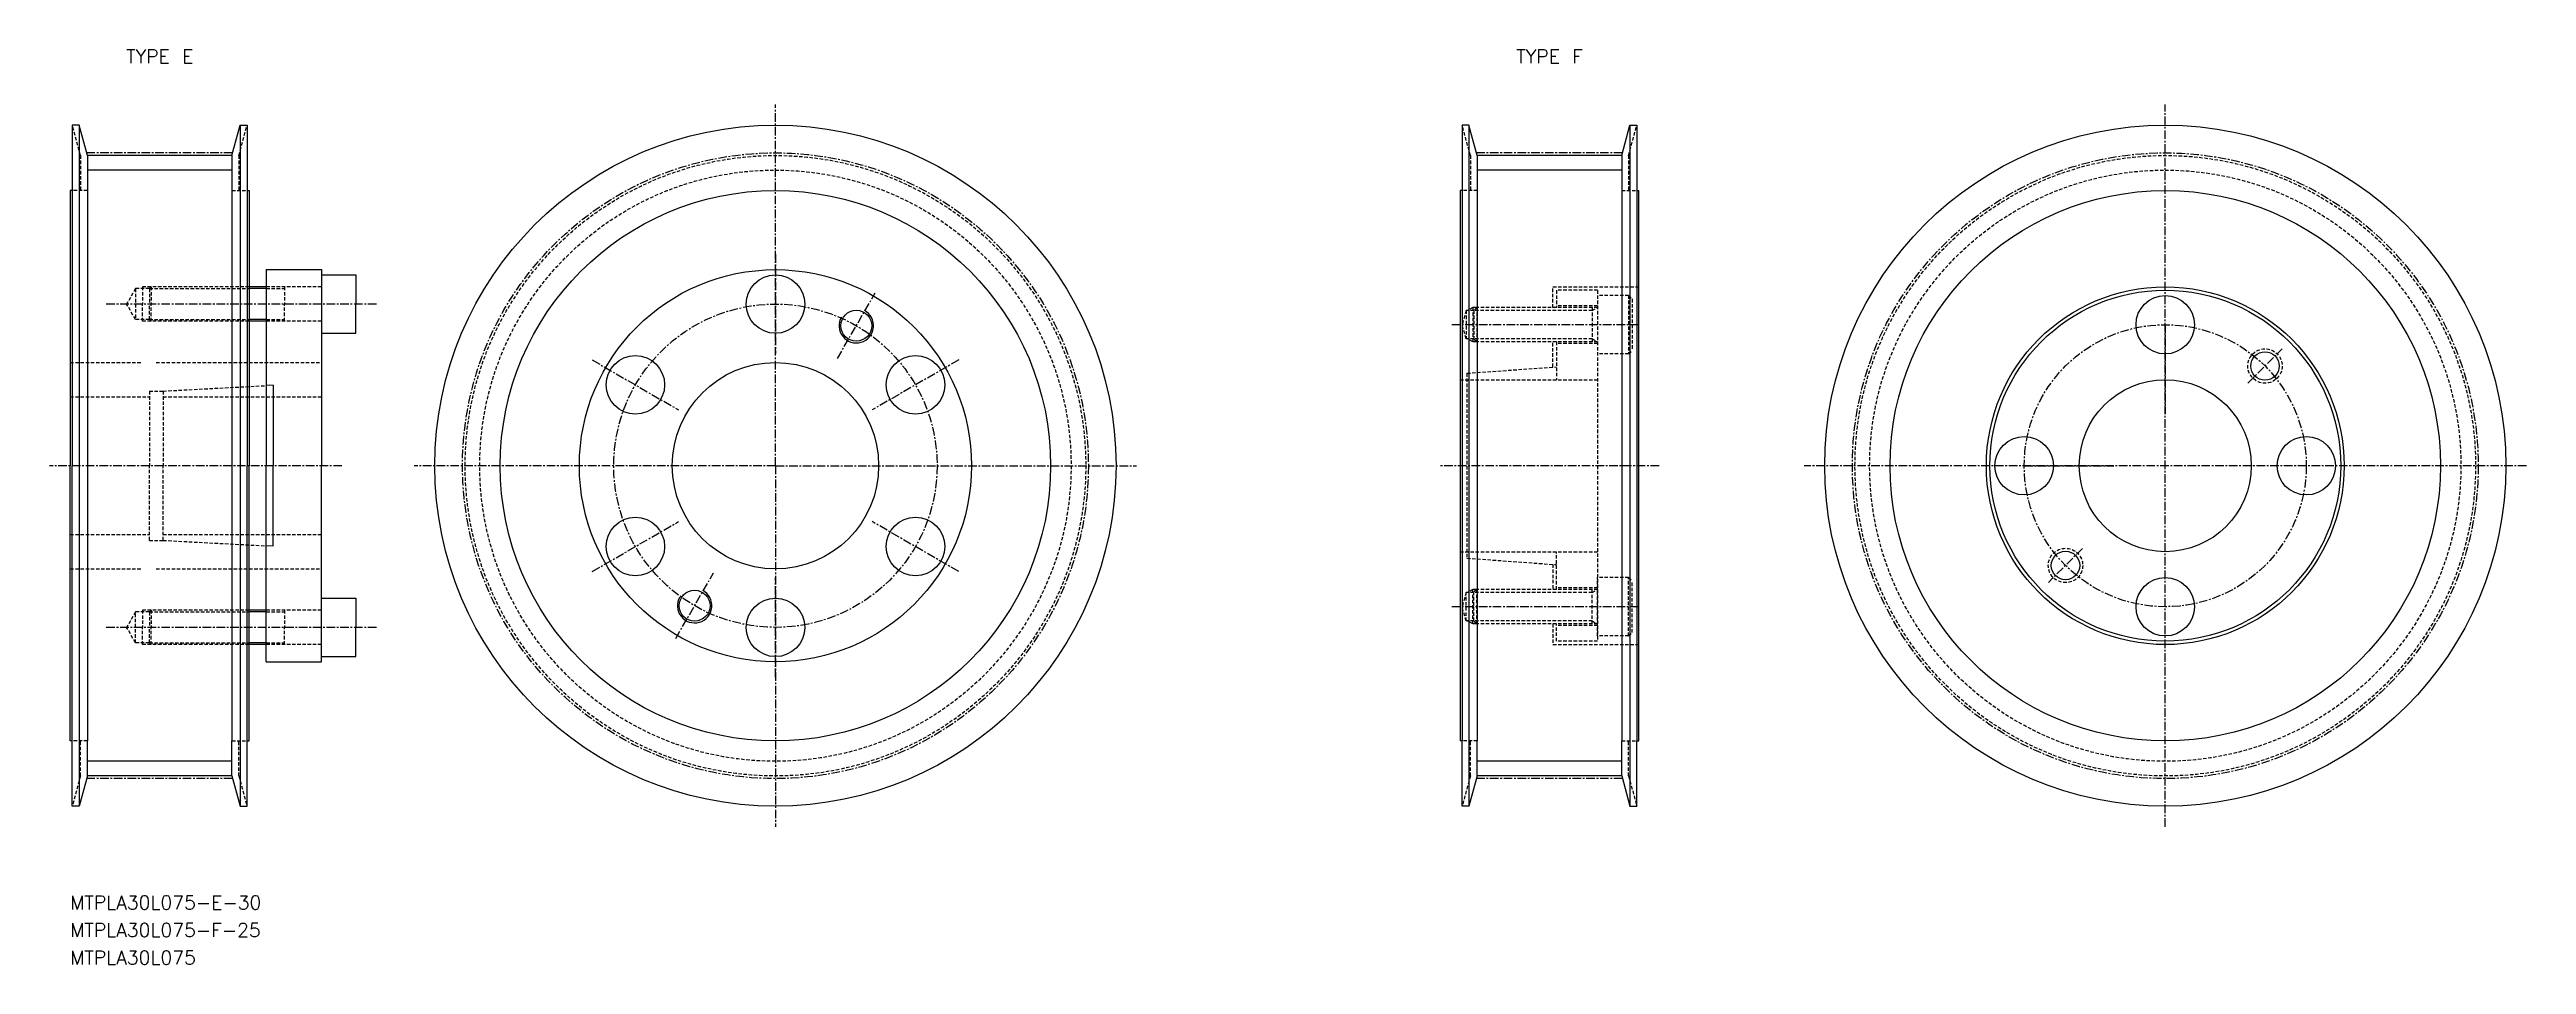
# Model space of a CAD drawing. Extents: x -60 to 300, y 39 to 172.
import ezdxf
from ezdxf.enums import TextEntityAlignment as Align

# ---------------------------------------------------------------- set-up
doc = ezdxf.new("R2010")
doc.units = 0
doc.linetypes.add('CENTER', pattern=[2, 1.25, -0.25, 0.25, -0.25])
doc.linetypes.add('DASHED', pattern=[0.75, 0.5, -0.25])
doc.layers.get('0').update_dxf_attribs({"linetype": 'CONTINUOUS'})
doc.layers.add('CENTER', color=1, linetype='CENTER')
doc.styles.add('MISUMI', font='txt.shx')

msp = doc.modelspace()

# ---------------------------------------------------------------- linework, layer by layer
at = {"color": 7, "linetype": 'CONTINUOUS'}
for p, q in [((-56.51, 161.1), (-56.51, 151.6)), ((-55.51, 161.1), (-56.51, 161.1)), ((-55.51, 161.1), (-55.51, 62.1)), ((-54.31, 156.7), (-55.51, 161.1)), ((-33.31, 156.7), (-32.11, 161.1)), ((-32.11, 161.1), (-32.11, 62.1)), ((-32.11, 161.1), (-31.11, 161.1)), ((-31.11, 161.1), (-31.11, 151.6)), ((145.49, 161.1), (145.49, 151.6)), ((146.49, 161.1), (145.49, 161.1)), ((146.49, 161.1), (146.49, 62.1)), ((147.69, 156.7), (146.49, 161.1)), ((168.69, 156.7), (169.89, 161.1)), ((169.89, 161.1), (169.89, 62.1)), ((169.89, 161.1), (170.89, 161.1)), ((170.89, 161.1), (170.89, 151.6)), ((-33.31, 156.7), (-54.31, 156.7)), ((-54.31, 156.7), (-54.31, 151.6)), ((-33.31, 156.7), (-33.31, 151.6)), ((168.69, 156.7), (147.69, 156.7)), ((147.69, 156.7), (147.69, 151.6)), ((168.69, 156.7), (168.69, 151.6)), ((-56.81, 151.6), (-56.81, 111.6)), ((-56.51, 151.6), (-56.81, 151.6)), ((-56.51, 151.6), (-56.51, 111.6)), ((-54.31, 151.6), (-54.31, 71.6)), ((-33.31, 151.6), (-33.31, 71.6)), ((-31.11, 151.6), (-31.11, 111.6)), ((-31.11, 151.6), (-30.81, 151.6)), ((-30.81, 151.6), (-30.81, 137.6)), ((145.19, 151.6), (145.19, 71.6)), ((145.49, 151.6), (145.19, 151.6)), ((145.49, 151.6), (145.49, 71.6)), ((147.69, 151.6), (147.69, 71.6)), ((168.69, 151.6), (168.69, 71.6)), ((170.89, 151.6), (170.89, 71.6)), ((170.89, 151.6), (171.19, 151.6)), ((171.19, 71.6), (171.19, 151.6)), ((-30.81, 137.6), (-30.81, 132.6)), ((-28.31, 137.6), (-30.81, 137.6)), ((-28.31, 140.1), (-20.31, 140.1)), ((-28.31, 140.1), (-28.31, 137.6)), ((-28.31, 137.6), (-28.31, 132.6)), ((-20.31, 140.1), (-20.31, 139.35)), ((-20.31, 139.35), (-20.31, 130.85)), ((-20.31, 139.35), (-15.31, 139.35)), ((-15.31, 139.35), (-15.31, 135.1)), ((-15.31, 130.85), (-15.31, 135.1)), ((-30.81, 132.6), (-30.81, 111.6)), ((-28.31, 132.6), (-30.81, 132.6)), ((-28.31, 132.6), (-28.31, 111.6)), ((-20.31, 130.85), (-20.31, 111.6)), ((-20.31, 130.85), (-15.31, 130.85)), ((-27.31, 123.3), (-28.31, 123.25)), ((-27.31, 123.3), (-27.31, 111.6)), ((-56.81, 71.6), (-56.81, 111.6)), ((-56.51, 71.6), (-56.51, 111.6)), ((-31.11, 71.6), (-31.11, 111.6)), ((-30.81, 90.6), (-30.81, 111.6)), ((-28.31, 90.6), (-28.31, 111.6)), ((-27.31, 99.9), (-27.31, 111.6)), ((-20.31, 92.35), (-20.31, 111.6)), ((-27.31, 99.9), (-28.31, 99.95)), ((-30.81, 85.6), (-30.81, 90.6)), ((-28.31, 90.6), (-30.81, 90.6)), ((-28.31, 85.6), (-28.31, 90.6)), ((-20.31, 83.85), (-20.31, 92.35)), ((-20.31, 92.35), (-15.31, 92.35)), ((-15.31, 92.35), (-15.31, 88.1)), ((-15.31, 83.85), (-15.31, 88.1)), ((-30.81, 71.6), (-30.81, 85.6)), ((-28.31, 85.6), (-30.81, 85.6)), ((-28.31, 83.1), (-28.31, 85.6)), ((-28.31, 83.1), (-20.31, 83.1)), ((-20.31, 83.85), (-15.31, 83.85)), ((-20.31, 83.1), (-20.31, 83.85)), ((-56.51, 71.6), (-56.81, 71.6)), ((-56.51, 62.1), (-56.51, 71.6)), ((-54.31, 66.5), (-54.31, 71.6)), ((-33.31, 66.5), (-33.31, 71.6)), ((-31.11, 62.1), (-31.11, 71.6)), ((-31.11, 71.6), (-30.81, 71.6)), ((145.49, 71.6), (145.19, 71.6)), ((145.49, 62.1), (145.49, 71.6)), ((147.69, 66.5), (147.69, 71.6)), ((168.69, 66.5), (168.69, 71.6)), ((170.89, 62.1), (170.89, 71.6)), ((170.89, 71.6), (171.19, 71.6)), ((-54.31, 66.5), (-55.51, 62.1)), ((-33.31, 66.5), (-54.31, 66.5)), ((-33.31, 66.5), (-32.11, 62.1)), ((147.69, 66.5), (146.49, 62.1)), ((168.69, 66.5), (147.69, 66.5)), ((168.69, 66.5), (169.89, 62.1)), ((-55.51, 62.1), (-56.51, 62.1)), ((-32.11, 62.1), (-31.11, 62.1)), ((146.49, 62.1), (145.49, 62.1)), ((169.89, 62.1), (170.89, 62.1))]:
    msp.add_line(p, q, dxfattribs=at)
at = {"color": 3, "linetype": 'DASHED'}
for p, q in [((-55.31, 156.7), (-56.51, 161.1)), ((-32.31, 156.7), (-31.11, 161.1)), ((146.69, 156.7), (145.49, 161.1)), ((169.69, 156.7), (170.89, 161.1)), ((-55.31, 156.7), (-55.31, 151.6)), ((-32.31, 156.7), (-32.31, 151.6)), ((146.69, 156.7), (146.69, 151.6)), ((169.69, 156.7), (169.69, 151.6)), ((-54.31, 151.6), (-56.51, 151.6)), ((-33.31, 151.6), (-31.11, 151.6)), ((147.69, 151.6), (145.49, 151.6)), ((168.69, 151.6), (170.89, 151.6)), ((-47.31, 137.35), (-48.61, 135.1)), ((-45.31, 137.35), (-47.31, 137.35)), ((-47.31, 137.35), (-47.31, 132.85)), ((-45.06, 137.6), (-46.31, 137.6)), ((-46.31, 137.6), (-46.31, 135.1)), ((-45.06, 137.6), (-45.31, 137.35)), ((-45.31, 137.35), (-30.81, 137.35)), ((-45.31, 137.35), (-45.31, 135.1)), ((-30.81, 137.6), (-45.06, 137.6)), ((-45.06, 137.6), (-45.06, 135.1)), ((-20.31, 137.6), (-28.31, 137.6)), ((-28.31, 137.35), (-25.65, 137.35)), ((-25.65, 137.6), (-25.65, 135.1)), ((158.69, 137.6), (171.19, 137.6)), ((158.69, 134.6), (158.69, 137.6)), ((165.19, 137.1), (159.19, 137.1)), ((159.19, 137.1), (159.19, 134.6)), ((165.19, 137.1), (165.19, 86.1)), ((-47.31, 132.85), (-48.61, 135.1)), ((-46.31, 132.6), (-46.31, 135.1)), ((-45.31, 132.85), (-45.31, 135.1)), ((-45.06, 132.6), (-45.06, 135.1)), ((-25.65, 132.6), (-25.65, 135.1)), ((146.07, 134.17), (145.49, 132.1)), ((147.19, 134.17), (146.07, 134.17)), ((146.07, 134.17), (146.07, 130.03)), ((147.04, 134.6), (146.29, 134.17)), ((147.62, 134.6), (147.04, 134.6)), ((147.04, 134.6), (147.04, 129.6)), ((147.62, 134.6), (147.19, 134.16)), ((147.19, 134.17), (147.19, 130.03)), ((164.39, 134.16), (147.19, 134.16)), ((165.19, 134.6), (147.62, 134.6)), ((147.62, 134.6), (147.62, 129.6)), ((165.19, 134.85), (159.19, 134.85)), ((164.39, 134.6), (164.39, 129.6)), ((164.39, 134.16), (165.14, 134.6)), ((169.69, 136.35), (165.19, 136.35)), ((165.19, 136.35), (165.19, 127.85)), ((169.69, 136.35), (169.69, 127.85)), ((169.69, 136.35), (170.19, 135.85)), ((170.19, 135.85), (170.19, 128.35)), ((-45.31, 132.85), (-47.31, 132.85)), ((-45.06, 132.6), (-46.31, 132.6)), ((-45.31, 132.85), (-30.81, 132.85)), ((-45.06, 132.6), (-45.31, 132.85)), ((-30.81, 132.6), (-45.06, 132.6)), ((-28.31, 132.85), (-25.65, 132.85)), ((-20.31, 132.6), (-28.31, 132.6)), ((146.07, 130.03), (145.49, 132.1)), ((147.19, 130.03), (146.07, 130.03)), ((147.04, 129.6), (146.29, 130.03)), ((164.39, 130.03), (147.19, 130.03)), ((147.62, 129.6), (147.19, 130.03)), ((164.39, 130.03), (165.14, 129.6)), ((-56.81, 126.6), (-46.31, 126.6)), ((-44.31, 126.6), (-20.31, 126.6)), ((147.62, 129.6), (147.04, 129.6)), ((165.19, 129.6), (147.62, 129.6)), ((158.69, 125.94), (158.69, 129.6)), ((159.19, 129.6), (159.19, 124.1)), ((165.19, 129.35), (159.19, 129.35)), ((169.69, 127.85), (165.19, 127.85)), ((169.69, 127.85), (170.19, 128.35)), ((-45.31, 122.45), (-45.31, 111.6)), ((-45.31, 122.45), (-43.31, 122.45)), ((-43.31, 122.45), (-28.31, 123.25)), ((-43.31, 122.45), (-43.31, 111.6)), ((145.19, 124.1), (165.19, 124.1)), ((146.19, 125.04), (159.19, 125.97)), ((146.19, 125.04), (146.19, 98.16)), ((-56.81, 121.6), (-45.31, 121.6)), ((-43.31, 121.6), (-20.31, 121.6)), ((-45.31, 100.75), (-45.31, 111.6)), ((-43.31, 100.75), (-43.31, 111.6)), ((-56.81, 101.6), (-45.31, 101.6)), ((-43.31, 101.6), (-20.31, 101.6)), ((-45.31, 100.75), (-43.31, 100.75)), ((-43.31, 100.75), (-28.31, 99.95)), ((145.19, 99.1), (165.19, 99.1)), ((146.19, 98.16), (159.19, 97.22)), ((158.69, 97.26), (158.69, 93.6)), ((159.19, 93.6), (159.19, 99.1)), ((-56.81, 96.6), (-46.31, 96.6)), ((-44.31, 96.6), (-20.31, 96.6)), ((165.19, 93.85), (159.19, 93.85)), ((169.69, 95.35), (165.19, 95.35)), ((165.19, 86.85), (165.19, 95.35)), ((169.69, 86.85), (169.69, 95.35)), ((169.69, 95.35), (170.19, 94.85)), ((170.19, 87.35), (170.19, 94.85)), ((-47.31, 90.35), (-48.61, 88.1)), ((-47.31, 85.85), (-47.31, 90.35)), ((-45.31, 90.35), (-47.31, 90.35)), ((-45.06, 90.6), (-46.31, 90.6)), ((-46.31, 90.6), (-46.31, 88.1)), ((-45.06, 90.6), (-45.31, 90.35)), ((-45.31, 90.35), (-30.81, 90.35)), ((-45.31, 90.35), (-45.31, 88.1)), ((-30.81, 90.6), (-45.06, 90.6)), ((-45.06, 90.6), (-45.06, 88.1)), ((-20.31, 90.6), (-28.31, 90.6)), ((-28.31, 90.35), (-25.65, 90.35)), ((-25.65, 90.6), (-25.65, 88.1)), ((146.07, 93.17), (145.49, 91.1)), ((146.07, 89.03), (145.49, 91.1)), ((146.07, 89.03), (146.07, 93.17)), ((147.19, 93.17), (146.07, 93.17)), ((147.04, 93.6), (146.29, 93.17)), ((147.62, 93.6), (147.04, 93.6)), ((147.04, 88.6), (147.04, 93.6)), ((147.62, 93.6), (147.19, 93.17)), ((164.39, 93.17), (147.19, 93.17)), ((147.19, 89.03), (147.19, 93.17)), ((165.19, 93.6), (147.62, 93.6)), ((147.62, 88.6), (147.62, 93.6)), ((164.39, 88.6), (164.39, 93.6)), ((164.39, 93.17), (165.14, 93.6)), ((-47.31, 85.85), (-48.61, 88.1)), ((-46.31, 85.6), (-46.31, 88.1)), ((-45.31, 85.85), (-45.31, 88.1)), ((-45.06, 85.6), (-45.06, 88.1)), ((-25.65, 85.6), (-25.65, 88.1)), ((147.19, 89.03), (146.07, 89.03)), ((147.04, 88.6), (146.29, 89.03)), ((147.62, 88.6), (147.04, 88.6)), ((164.39, 89.03), (147.19, 89.03)), ((147.62, 88.6), (147.19, 89.03)), ((165.19, 88.6), (147.62, 88.6)), ((158.69, 88.6), (158.69, 85.6)), ((159.19, 86.1), (159.19, 88.6)), ((165.19, 88.35), (159.19, 88.35)), ((164.39, 89.03), (165.14, 88.6)), ((169.69, 86.85), (165.19, 86.85)), ((169.69, 86.85), (170.19, 87.35)), ((-45.31, 85.85), (-47.31, 85.85)), ((-45.06, 85.6), (-46.31, 85.6)), ((-45.31, 85.85), (-30.81, 85.85)), ((-45.06, 85.6), (-45.31, 85.85)), ((-30.81, 85.6), (-45.06, 85.6)), ((-28.31, 85.85), (-25.65, 85.85)), ((-20.31, 85.6), (-28.31, 85.6)), ((158.69, 85.6), (171.19, 85.6)), ((165.19, 86.1), (159.19, 86.1)), ((-54.31, 71.6), (-56.51, 71.6)), ((-55.31, 66.5), (-55.31, 71.6)), ((-33.31, 71.6), (-31.11, 71.6)), ((-32.31, 66.5), (-32.31, 71.6)), ((147.69, 71.6), (145.49, 71.6)), ((146.69, 66.5), (146.69, 71.6)), ((168.69, 71.6), (170.89, 71.6)), ((169.69, 66.5), (169.69, 71.6)), ((-55.31, 66.5), (-56.51, 62.1)), ((-32.31, 66.5), (-31.11, 62.1)), ((146.69, 66.5), (145.49, 62.1)), ((169.69, 66.5), (170.89, 62.1))]:
    msp.add_line(p, q, dxfattribs=at)
at = {"color": 3, "linetype": 'CONTINUOUS'}
for p, q in [((-33.31, 154.57), (-54.31, 154.57)), ((168.69, 154.57), (147.69, 154.57)), ((-33.31, 68.63), (-54.31, 68.63)), ((168.69, 68.63), (147.69, 68.63))]:
    msp.add_line(p, q, dxfattribs=at)
at = {"color": 3}
for p, q in [((-28.31, 137.35), (-30.81, 137.35)), ((-28.31, 132.85), (-30.81, 132.85)), ((-28.31, 90.35), (-30.81, 90.35)), ((-28.31, 85.85), (-30.81, 85.85))]:
    msp.add_line(p, q, dxfattribs=at)
at = {"color": 7, "linetype": 'CONTINUOUS'}
for centre, radius in [((45.69, 111.6), 49.5), ((247.69, 111.6), 49.5), ((45.69, 111.6), 40), ((247.69, 111.6), 40), ((45.69, 111.6), 28.5), ((45.69, 111.6), 28.5), ((45.69, 135.1), 4.25), ((247.69, 111.6), 26), ((247.69, 111.6), 25.5), ((57.44, 131.95), 2.25), ((247.69, 132.1), 4.25), ((25.33, 123.35), 4.25), ((45.69, 111.6), 15), ((66.04, 123.35), 4.25), ((262.18, 126.09), 2.07), ((247.69, 111.6), 12.5), ((227.19, 111.6), 4.25), ((268.19, 111.6), 4.25), ((25.33, 99.85), 4.25), ((66.04, 99.85), 4.25), ((233.19, 97.1), 2.07), ((247.69, 91.1), 4.25), ((33.94, 91.25), 2.25), ((45.69, 88.1), 4.25)]:
    msp.add_circle(centre, radius, dxfattribs=at)
at = {"color": 3, "linetype": 'DASHED'}
for centre, radius in [((45.69, 111.6), 45.1), ((247.69, 111.6), 45.1), ((45.69, 111.6), 42.97), ((247.69, 111.6), 42.97), ((262.18, 126.09), 2.5), ((233.19, 97.1), 2.5)]:
    msp.add_circle(centre, radius, dxfattribs=at)
at = {"color": 3}
for centre in [(57.44, 131.95), (33.94, 91.25)]:
    msp.add_arc(centre, 2.5, 150, 62, dxfattribs=at)
at = {"layer": 'CENTER', "color": 1, "linetype": 'CENTER'}
for p, q in [((45.69, 111.6), (45.69, 164.1)), ((247.69, 59.1), (247.69, 164.1)), ((-33.21, 157.08), (-54.42, 157.08)), ((168.79, 157.08), (147.58, 157.08)), ((45.69, 142.35), (45.69, 127.85)), ((-12.31, 135.1), (-51.61, 135.1)), ((54.69, 127.19), (60.19, 136.71)), ((171.19, 132.1), (143.99, 132.1)), ((247.69, 132.1), (247.69, 119.1)), ((19.06, 126.97), (31.61, 119.72)), ((72.32, 126.97), (59.76, 119.72)), ((259.71, 123.62), (264.66, 128.57)), ((-17.31, 111.6), (-59.81, 111.6)), ((45.69, 111.6), (-6.81, 111.6)), ((45.69, 111.6), (45.69, 59.1)), ((45.69, 111.6), (98.19, 111.6)), ((174.12, 111.6), (142.19, 111.6)), ((300.19, 111.6), (195.19, 111.6)), ((227.19, 111.6), (240.19, 111.6)), ((268.19, 111.6), (255.19, 111.6)), ((19.06, 96.22), (31.61, 103.47)), ((72.32, 96.22), (59.76, 103.47)), ((247.69, 91.1), (247.69, 104.1)), ((235.66, 99.58), (230.71, 94.63)), ((31.19, 86.48), (36.69, 96.01)), ((45.69, 80.85), (45.69, 95.35)), ((171.19, 91.1), (143.99, 91.1)), ((-12.31, 88.1), (-51.61, 88.1)), ((-33.21, 66.12), (-54.42, 66.12)), ((168.79, 66.12), (147.58, 66.12))]:
    msp.add_line(p, q, dxfattribs=at)
for centre, radius in [((45.69, 111.6), 45.48), ((247.69, 111.6), 45.48), ((45.69, 111.6), 23.5), ((247.69, 111.6), 20.5)]:
    msp.add_circle(centre, radius, dxfattribs=at)

# ---------------------------------------------------------------- texts
at = {"color": 7, "linetype": 'CONTINUOUS', "style": 'MISUMI'}
for s, p in [('TYPE E', (-43.81, 171.1)), ('TYPE F', (158.19, 171.1))]:
    msp.add_text(s, height=2, dxfattribs=at).set_placement(p, align=Align.MIDDLE_CENTER)
for s, p in [('MTPLA30L075-E-30', (-56.81, 47.1)), ('MTPLA30L075-F-25', (-56.81, 43.1)), ('MTPLA30L075', (-56.81, 39.1))]:
    msp.add_text(s, height=2, dxfattribs=at).set_placement(p)

doc.saveas('drawing.dxf')
